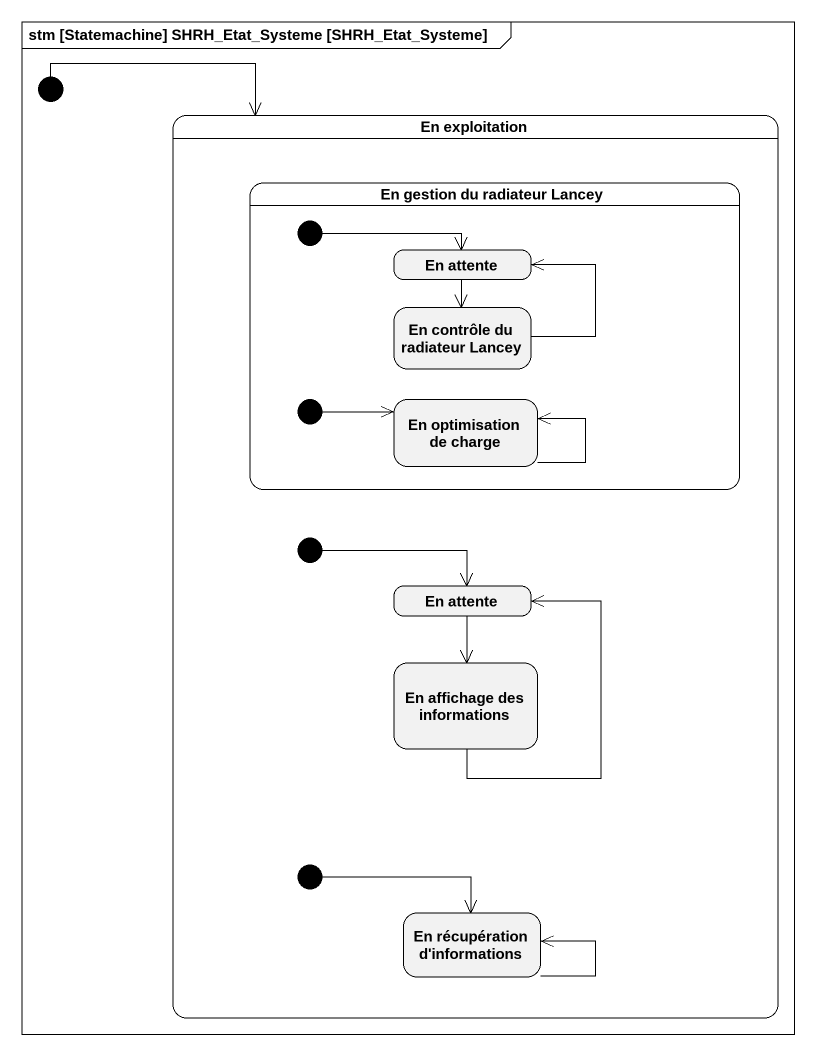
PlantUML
@startuml
mainframe stm [Statemachine] SHRH_Etat_Systeme [SHRH_Etat_Systeme]
hide empty description
state "En exploitation" as En_exploitation {
  state "En gestion du radiateur Lancey" as En_gestion_du_radiateur {
    state initial2 <<start>>
    state "En attente" as En_attente
    state "En contrôle du radiateur Lancey" as En_contrôle_du_radiateur
    state initial3 <<start>>
    state "En optimisation de charge" as En_optimisation_de_charge
  }
  state initial4 <<start>>
  state "En attente" as En_attente_2
  state "En affichage des informations" as En_affichage_des
  state initial5 <<start>>
  state "En récupération d'informations" as En_récupération_d
}
[*] --> En_exploitation
initial2 -right-> En_attente
En_attente --> En_contrôle_du_radiateur
En_contrôle_du_radiateur -up-> En_attente
initial3 -right-> En_optimisation_de_charge
En_optimisation_de_charge --> En_optimisation_de_charge
initial4 -right-> En_attente_2
En_attente_2 --> En_affichage_des
En_affichage_des -up-> En_attente_2
initial5 -right-> En_récupération_d
En_récupération_d --> En_récupération_d
@enduml
